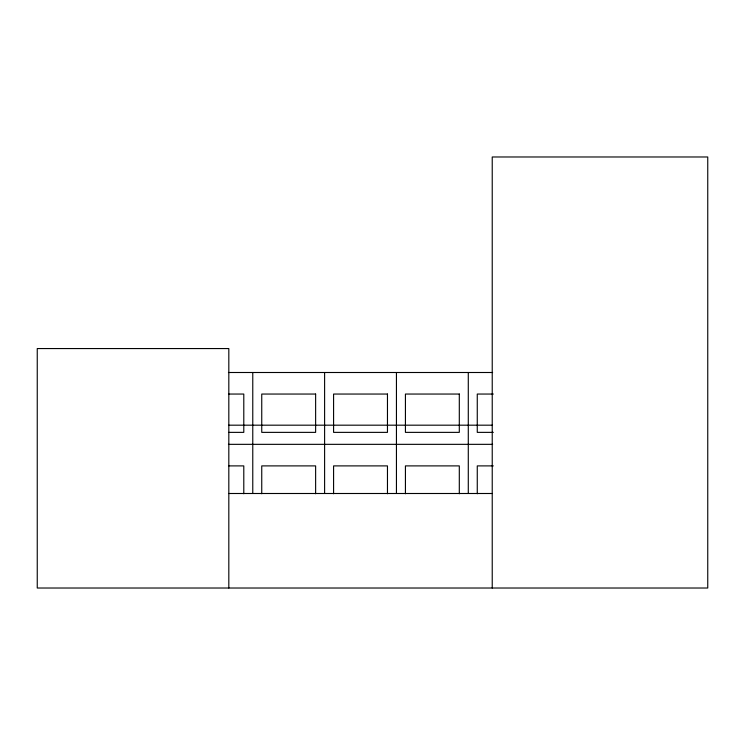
<?xml version="1.0" encoding="UTF-8"?>
<svg xmlns="http://www.w3.org/2000/svg" width="745" height="745" viewBox="0 0 745 745"><rect width="100%" height="100%" fill="white"/><g stroke="black" fill="none" stroke-linecap="round" stroke-linejoin="round"><path stroke-width="1.12" d="M228.436 372.5L492.622 372.5M228.883 394.049L243.792 394.049L243.792 432.37L228.883 432.37M493.311 394.049L477.266 394.049L477.266 432.37L493.311 432.37M228.817 425.181L492.231 425.181M228.436 444.337L492.622 444.337M228.883 465.895L243.792 465.895L243.792 493.758M493.311 465.895L477.266 465.895L477.266 493.758M228.817 493.497L492.231 493.497M492.231 588.019L492.231 156.981L707.75 156.981L707.75 588.019L37.25 588.019L37.25 348.558L228.817 348.558L228.817 588.019M468.288 372.5L468.288 493.004M459.302 493.758L459.302 465.895L405.429 465.895L405.429 493.758M396.442 372.5L396.442 493.004M387.465 493.758L387.465 465.895L333.583 465.895L333.583 493.758M324.606 372.5L324.606 493.004M315.629 493.758L315.629 465.895L261.746 465.895L261.746 493.758M252.769 372.5L252.769 493.004M315.629 394.049L261.746 394.049L261.746 432.37L315.629 432.37L315.629 394.049M387.465 394.049L333.583 394.049L333.583 432.37L387.465 432.37L387.465 394.049M459.302 394.049L405.429 394.049L405.429 432.37L459.302 432.37L459.302 394.049"/></g></svg>
